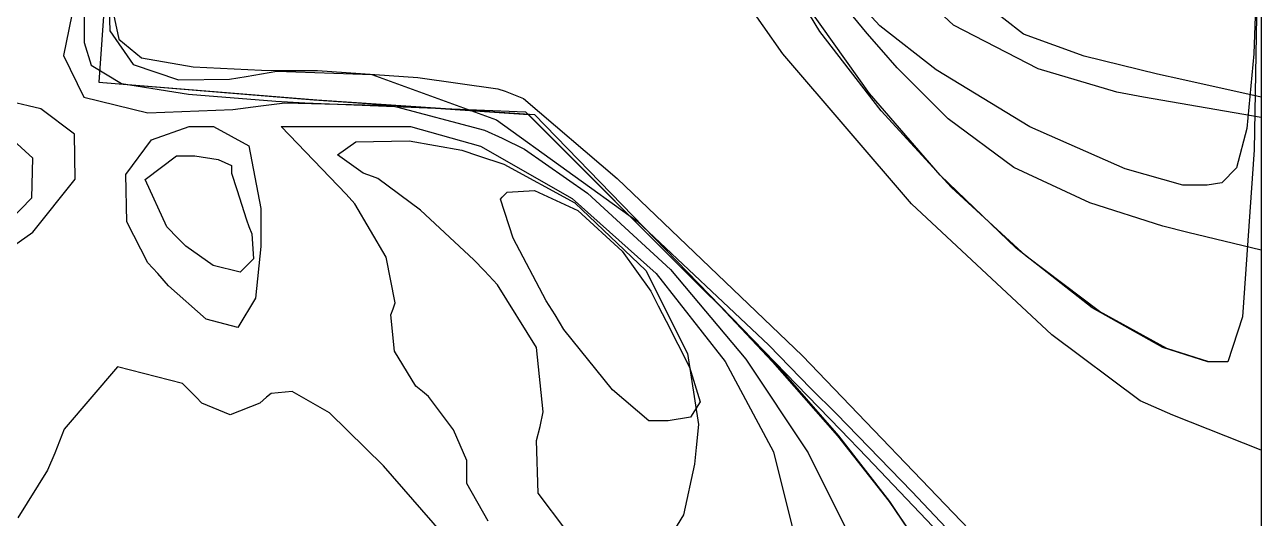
# Model space of a CAD drawing. Extents: x 0 to 1.19, y 0.01 to 1.31.
# Drawn here: x 0.7498 to 1.1875, y 0.469 to 0.6436 of the extents above; entities that cross this region are included whole.
import ezdxf

# ---------------------------------------------------------------- set-up
doc = ezdxf.new("R2010")
doc.units = 0
doc.layers.get('0').update_dxf_attribs({"linetype": 'CONTINUOUS'})

msp = doc.modelspace()

# ---------------------------------------------------------------- linework, layer by layer
at = {"color": 250}
for p, q in [((1.1875, 1.30556), (1.1875, 0.01389)), ((1.1875, 1.30556), (1.1875, 0.49306)), ((1.1875, 1.30556), (1.1875, 0.56391)), ((1.18696, 0.71859), (1.185, 0.59934)), ((1.18696, 0.71859), (1.185, 0.59934)), ((1.01812, 0.6333), (0.99343, 0.66878)), ((1.03125, 0.64122), (1.01476, 0.66846)), ((0.7793, 0.65934), (0.77989, 0.64144)), ((1.04796, 0.64052), (1.03331, 0.65842)), ((0.7781, 0.65348), (0.77604, 0.62326)), ((0.7781, 0.65348), (0.77604, 0.62326)), ((1.04883, 0.6193), (1.02762, 0.64914)), ((0.78125, 0.64741), (0.78304, 0.63856)), ((0.77989, 0.64144), (0.78819, 0.62961)), ((1.0529, 0.61312), (1.03125, 0.64122)), ((1.05311, 0.63471), (1.04796, 0.64052)), ((0.78304, 0.63856), (0.79112, 0.63189)), ((1.05865, 0.62836), (1.05311, 0.63471)), ((0.79112, 0.63189), (0.80935, 0.62869)), ((1.06364, 0.5803), (1.01812, 0.6333)), ((0.78819, 0.62961), (0.80425, 0.62413)), ((0.80935, 0.62869), (0.8336, 0.6276)), ((0.82812, 0.62533), (0.83898, 0.62717)), ((0.8336, 0.6276), (0.84169, 0.62744)), ((0.83898, 0.62717), (0.87267, 0.62598)), ((0.84169, 0.62744), (0.85346, 0.62744)), ((0.85346, 0.62744), (0.88894, 0.625)), ((0.87267, 0.62598), (0.91678, 0.61003)), ((1.07661, 0.6103), (1.05865, 0.62836)), ((0.77604, 0.62326), (0.85314, 0.61703)), ((0.77604, 0.62326), (0.85211, 0.61703)), ((0.80425, 0.62413), (0.82227, 0.62435)), ((0.82227, 0.62435), (0.82812, 0.62533)), ((0.88894, 0.625), (0.91721, 0.62093)), ((0.91721, 0.62093), (0.91981, 0.62012)), ((0.91981, 0.62012), (0.92632, 0.61751)), ((0.92632, 0.61751), (0.95953, 0.58919)), ((1.07384, 0.59044), (1.04883, 0.6193)), ((0.85211, 0.61703), (0.92811, 0.61182)), ((0.85314, 0.61703), (0.93023, 0.61182)), ((1.07785, 0.58605), (1.0529, 0.61312)), ((0.91678, 0.61003), (0.96652, 0.57411)), ((0.92811, 0.61182), (0.98958, 0.55035)), ((0.93023, 0.61182), (1.03852, 0.50033)), ((1.09988, 0.5931), (1.07661, 0.6103)), ((1.185, 0.59934), (1.18088, 0.54026)), ((1.185, 0.59934), (1.18088, 0.54026)), ((1.12679, 0.58057), (1.09988, 0.5931)), ((0.95953, 0.58919), (1.02512, 0.52653)), ((1.10069, 0.56456), (1.07384, 0.59044)), ((1.10427, 0.56179), (1.07785, 0.58605)), ((1.11334, 0.53396), (1.06364, 0.5803)), ((1.15267, 0.57237), (1.12679, 0.58057)), ((0.96652, 0.57411), (1.01324, 0.53027)), ((1.16146, 0.57015), (1.15267, 0.57237)), ((1.1875, 0.56391), (1.16146, 0.57015)), ((1.1276, 0.54351), (1.10069, 0.56456)), ((1.13026, 0.54221), (1.10427, 0.56179)), ((0.98958, 0.55035), (0.99609, 0.54405)), ((0.99609, 0.54405), (1.01492, 0.52431)), ((1.15267, 0.52946), (1.1276, 0.54351)), ((1.15413, 0.52908), (1.13026, 0.54221)), ((1.18088, 0.54026), (1.17567, 0.52431)), ((1.18088, 0.54026), (1.17567, 0.52431)), ((1.01324, 0.53027), (1.0281, 0.51492)), ((1.14464, 0.51058), (1.11334, 0.53396)), ((1.02512, 0.52653), (1.09483, 0.45388)), ((1.16862, 0.52431), (1.15267, 0.52946)), ((1.16895, 0.52431), (1.15413, 0.52908)), ((1.01492, 0.52431), (1.03787, 0.49816)), ((1.17394, 0.52431), (1.16862, 0.52431)), ((1.17394, 0.52431), (1.16895, 0.52431)), ((1.17567, 0.52431), (1.17394, 0.52431)), ((1.17567, 0.52431), (1.17394, 0.52431)), ((1.0281, 0.51492), (1.03711, 0.50591)), ((1.15625, 0.50553), (1.14464, 0.51058)), ((1.03711, 0.50591), (1.06386, 0.47846)), ((1.1875, 0.49306), (1.15625, 0.50553)), ((1.03852, 0.50033), (1.04791, 0.49067)), ((1.03787, 0.49816), (1.05593, 0.47493)), ((1.04791, 0.49067), (1.0759, 0.46115)), ((1.06386, 0.47846), (1.09543, 0.44504)), ((1.05593, 0.47493), (1.06456, 0.46208))]:
    msp.add_line(p, q, dxfattribs=at)
at = {"color": 29}
for p, q in [((1.1875, 1.30556), (1.1875, 0.56391)), ((1.04796, 0.64052), (1.03331, 0.65842)), ((0.77083, 0.6467), (0.77083, 0.63992)), ((0.77083, 0.63992), (0.77083, 0.63731)), ((1.05311, 0.63471), (1.04796, 0.64052)), ((0.77083, 0.63731), (0.77333, 0.62934)), ((1.05865, 0.62836), (1.05311, 0.63471)), ((0.77333, 0.62934), (0.78407, 0.62289)), ((1.07661, 0.6103), (1.05865, 0.62836)), ((0.78407, 0.62289), (0.80773, 0.61903)), ((0.80773, 0.61903), (0.83865, 0.61664)), ((0.83865, 0.61664), (0.84896, 0.61599)), ((0.84896, 0.61599), (0.92708, 0.61285)), ((0.92708, 0.61285), (0.98958, 0.55035)), ((1.09988, 0.5931), (1.07661, 0.6103)), ((0.7526, 0.59641), (0.7417, 0.6065)), ((0.75233, 0.58241), (0.7526, 0.59641)), ((1.12679, 0.58057), (1.09988, 0.5931)), ((0.736, 0.56565), (0.75233, 0.58241)), ((1.15267, 0.57237), (1.12679, 0.58057)), ((1.16146, 0.57015), (1.15267, 0.57237)), ((1.1875, 0.56391), (1.16146, 0.57015)), ((0.98958, 0.55035), (0.99593, 0.544)), ((0.99593, 0.544), (1.01449, 0.52431)), ((1.01449, 0.52431), (1.03749, 0.49816)), ((1.03749, 0.49816), (1.05577, 0.47493)), ((1.05577, 0.47493), (1.06456, 0.46208))]:
    msp.add_line(p, q, dxfattribs=at)
at = {"color": 251}
for p, q in [((1.1875, 1.30556), (1.1875, 0.61079)), ((1.07861, 0.6435), (1.05735, 0.66336)), ((1.10851, 0.62809), (1.07861, 0.6435)), ((1.13634, 0.61974), (1.10851, 0.62809)), ((1.14583, 0.61806), (1.13634, 0.61974)), ((1.1875, 0.61079), (1.14583, 0.61806))]:
    msp.add_line(p, q, dxfattribs=at)
at = {"color": 27}
for p, q in [((1.1875, 1.30556), (1.1875, 0.61079)), ((1.07861, 0.6435), (1.05735, 0.66336)), ((1.10851, 0.62809), (1.07861, 0.6435)), ((1.13634, 0.61974), (1.10851, 0.62809)), ((1.14583, 0.61806), (1.13634, 0.61974)), ((1.1875, 0.61079), (1.14583, 0.61806)), ((0.79465, 0.60292), (0.808, 0.60764)), ((0.808, 0.60764), (0.8125, 0.60764)), ((0.8125, 0.60764), (0.81662, 0.60764)), ((0.81662, 0.60764), (0.82916, 0.60075)), ((0.86355, 0.58366), (0.8406, 0.60764)), ((0.8406, 0.60764), (0.87815, 0.60764)), ((0.87815, 0.60764), (0.88634, 0.60764)), ((0.88634, 0.60764), (0.91108, 0.60069)), ((0.78554, 0.5906), (0.79465, 0.60292)), ((0.82916, 0.60075), (0.83333, 0.57861)), ((0.91108, 0.60069), (0.94358, 0.58214)), ((0.78597, 0.57384), (0.78554, 0.5906)), ((0.86664, 0.5803), (0.86355, 0.58366)), ((0.83333, 0.57861), (0.83333, 0.57118)), ((0.87771, 0.56141), (0.86664, 0.5803)), ((0.94358, 0.58214), (0.97325, 0.55556)), ((0.79335, 0.55941), (0.78597, 0.57384)), ((0.83333, 0.57118), (0.83333, 0.56516)), ((0.83333, 0.56516), (0.83144, 0.54693)), ((0.88097, 0.54519), (0.87771, 0.56141)), ((0.79688, 0.55556), (0.79335, 0.55941)), ((0.80073, 0.55122), (0.79688, 0.55556)), ((0.97325, 0.55556), (0.99777, 0.52447)), ((0.81397, 0.53944), (0.80073, 0.55122)), ((0.83144, 0.54693), (0.82525, 0.53646)), ((0.87939, 0.54102), (0.88021, 0.54308)), ((0.88021, 0.54308), (0.88097, 0.54519)), ((0.82525, 0.53646), (0.81397, 0.53944)), ((0.8807, 0.5281), (0.87939, 0.54102)), ((0.88824, 0.51573), (0.8807, 0.5281)), ((0.99777, 0.52447), (1.01487, 0.49246)), ((0.89062, 0.51389), (0.88824, 0.51573)), ((0.89269, 0.5121), (0.89062, 0.51389)), ((0.90153, 0.50027), (0.89269, 0.5121)), ((0.90625, 0.48942), (0.90153, 0.50027)), ((1.01487, 0.49246), (1.02214, 0.46311)), ((0.90625, 0.48579), (0.90625, 0.48942)), ((0.90625, 0.48134), (0.90625, 0.48579)), ((0.91379, 0.46794), (0.90625, 0.48134))]:
    msp.add_line(p, q, dxfattribs=at)
at = {"color": 37}
for p, q in [((1.1875, 1.30556), (1.1875, 0.61806)), ((1.10335, 0.64035), (1.08936, 0.65115)), ((1.12484, 0.63249), (1.10335, 0.64035)), ((1.15072, 0.62619), (1.12484, 0.63249)), ((1.1594, 0.62429), (1.15072, 0.62619)), ((1.1875, 0.61806), (1.1594, 0.62429)), ((0.86046, 0.59755), (0.86703, 0.60221)), ((0.86703, 0.60221), (0.88591, 0.60254)), ((0.88591, 0.60254), (0.90451, 0.59928)), ((0.79243, 0.58892), (0.80355, 0.59722)), ((0.80355, 0.59722), (0.80729, 0.59722)), ((0.80729, 0.59722), (0.81, 0.59722)), ((0.81, 0.59722), (0.8182, 0.59598)), ((0.8182, 0.59598), (0.82292, 0.5938)), ((0.86957, 0.59115), (0.86046, 0.59755)), ((0.90451, 0.59928), (0.91043, 0.59722)), ((0.91043, 0.59722), (0.91932, 0.59435)), ((0.82292, 0.5938), (0.82292, 0.59304)), ((0.82292, 0.59304), (0.82292, 0.59115)), ((0.82292, 0.59115), (0.82487, 0.58539)), ((0.87294, 0.58995), (0.86957, 0.59115)), ((0.91932, 0.59435), (0.94455, 0.58057)), ((0.80008, 0.57216), (0.79243, 0.58892)), ((0.87473, 0.58919), (0.87294, 0.58995)), ((0.88992, 0.57796), (0.87473, 0.58919)), ((0.82487, 0.58539), (0.82834, 0.5746)), ((0.9088, 0.56049), (0.88992, 0.57796)), ((0.94455, 0.58057), (0.96962, 0.55664)), ((0.82834, 0.5746), (0.82916, 0.57221)), ((0.80414, 0.56803), (0.80008, 0.57216)), ((0.82916, 0.57221), (0.83013, 0.56961)), ((0.83013, 0.56961), (0.83078, 0.56076)), ((0.80686, 0.56532), (0.80414, 0.56803)), ((0.81651, 0.55849), (0.80686, 0.56532)), ((0.83078, 0.56076), (0.82601, 0.5561)), ((0.91249, 0.55659), (0.9088, 0.56049)), ((0.82601, 0.5561), (0.81651, 0.55849)), ((0.91716, 0.55165), (0.91249, 0.55659)), ((0.96962, 0.55664), (0.98438, 0.52724)), ((0.93099, 0.52941), (0.91716, 0.55165)), ((0.93332, 0.50662), (0.93099, 0.52941)), ((0.98438, 0.52724), (0.98823, 0.50223)), ((0.93229, 0.50141), (0.93332, 0.50662)), ((0.93099, 0.49647), (0.93229, 0.50141)), ((0.98823, 0.50223), (0.98752, 0.49409)), ((0.93148, 0.47786), (0.93099, 0.49647)), ((0.98752, 0.49409), (0.98687, 0.48812)), ((0.98687, 0.48812), (0.98302, 0.47021)), ((0.94135, 0.46495), (0.93148, 0.47786)), ((0.98302, 0.47021), (0.9751, 0.45741))]:
    msp.add_line(p, q, dxfattribs=at)
at = {"color": 8}
for p, q in [((1.18636, 0.67643), (1.1849, 0.6333)), ((1.05252, 0.64323), (1.04688, 0.64931)), ((1.07243, 0.62771), (1.05252, 0.64323)), ((1.1849, 0.6333), (1.1824, 0.60688)), ((1.10558, 0.60753), (1.07243, 0.62771)), ((1.13927, 0.59266), (1.10558, 0.60753)), ((1.1824, 0.60688), (1.17871, 0.59304)), ((1.15978, 0.58681), (1.13927, 0.59266)), ((1.17871, 0.59304), (1.1735, 0.58773)), ((1.16667, 0.58681), (1.15978, 0.58681)), ((1.16835, 0.58681), (1.16667, 0.58681)), ((1.1735, 0.58773), (1.16835, 0.58681))]:
    msp.add_line(p, q, dxfattribs=at)
at = {"color": 39}
for p, q in [((1.18636, 0.67643), (1.1849, 0.6333)), ((0.76736, 0.6518), (0.76346, 0.6327)), ((1.05252, 0.64323), (1.04688, 0.64931)), ((1.07243, 0.62771), (1.05252, 0.64323)), ((0.76346, 0.6327), (0.77067, 0.61795)), ((1.1849, 0.6333), (1.1824, 0.60688)), ((1.10558, 0.60753), (1.07243, 0.62771)), ((0.77067, 0.61795), (0.79335, 0.61241)), ((0.75103, 0.61491), (0.74696, 0.61594)), ((0.75543, 0.61382), (0.75103, 0.61491)), ((0.76741, 0.60487), (0.75543, 0.61382)), ((0.79335, 0.61241), (0.82341, 0.61366)), ((0.82341, 0.61366), (0.83333, 0.61491)), ((0.83333, 0.61491), (0.84191, 0.61599)), ((0.84191, 0.61599), (0.87956, 0.61507)), ((0.87956, 0.61507), (0.91249, 0.60634)), ((0.76758, 0.58903), (0.76741, 0.60487)), ((0.91249, 0.60634), (0.91873, 0.60346)), ((1.13927, 0.59266), (1.10558, 0.60753)), ((1.1824, 0.60688), (1.17871, 0.59304)), ((0.91873, 0.60346), (0.9267, 0.59961)), ((0.9267, 0.59961), (0.94895, 0.58409)), ((1.15978, 0.58681), (1.13927, 0.59266)), ((1.17871, 0.59304), (1.1735, 0.58773)), ((0.7526, 0.57026), (0.76758, 0.58903)), ((1.16667, 0.58681), (1.15978, 0.58681)), ((1.16835, 0.58681), (1.16667, 0.58681)), ((1.1735, 0.58773), (1.16835, 0.58681)), ((0.94895, 0.58409), (0.97835, 0.55697)), ((0.7315, 0.55529), (0.7526, 0.57026)), ((0.97835, 0.55697), (1.00499, 0.52528)), ((1.00499, 0.52528), (1.02707, 0.49219)), ((0.78266, 0.52262), (0.76378, 0.50054)), ((0.80561, 0.51666), (0.78266, 0.52262)), ((0.81044, 0.51183), (0.80561, 0.51666)), ((0.83702, 0.51313), (0.83539, 0.51183)), ((0.84451, 0.51389), (0.83702, 0.51313)), ((0.85764, 0.50635), (0.84451, 0.51389)), ((0.8125, 0.50977), (0.81044, 0.51183)), ((0.82248, 0.50559), (0.8125, 0.50977)), ((0.83306, 0.50977), (0.82248, 0.50559)), ((0.83539, 0.51183), (0.83306, 0.50977)), ((0.87684, 0.48752), (0.85764, 0.50635)), ((0.76378, 0.50054), (0.76042, 0.49202)), ((0.76042, 0.49202), (0.75787, 0.486)), ((1.02707, 0.49219), (1.04264, 0.46088)), ((0.75787, 0.486), (0.7474, 0.46913)), ((0.89751, 0.4637), (0.87684, 0.48752))]:
    msp.add_line(p, q, dxfattribs=at)
at = {"color": 47}
for p, q in [((0.91819, 0.58187), (0.91873, 0.58263)), ((0.91873, 0.58263), (0.92057, 0.58436)), ((0.92057, 0.58436), (0.93029, 0.58496)), ((0.93029, 0.58496), (0.94553, 0.57785)), ((0.92263, 0.56809), (0.91819, 0.58187)), ((0.94553, 0.57785), (0.96121, 0.56348)), ((0.93435, 0.54595), (0.92263, 0.56809)), ((0.96121, 0.56348), (0.97146, 0.54932)), ((0.97146, 0.54932), (0.97396, 0.54411)), ((0.9375, 0.54096), (0.93435, 0.54595)), ((0.97396, 0.54411), (0.97683, 0.53879)), ((0.94059, 0.53575), (0.9375, 0.54096)), ((0.97683, 0.53879), (0.98508, 0.52241)), ((0.95779, 0.51443), (0.94059, 0.53575)), ((0.98508, 0.52241), (0.98893, 0.51015)), ((0.97065, 0.50347), (0.95779, 0.51443)), ((0.98893, 0.51015), (0.98551, 0.50472)), ((0.97499, 0.50347), (0.97065, 0.50347)), ((0.97759, 0.50347), (0.97499, 0.50347)), ((0.98551, 0.50472), (0.97759, 0.50347))]:
    msp.add_line(p, q, dxfattribs=at)

doc.saveas('drawing.dxf')
